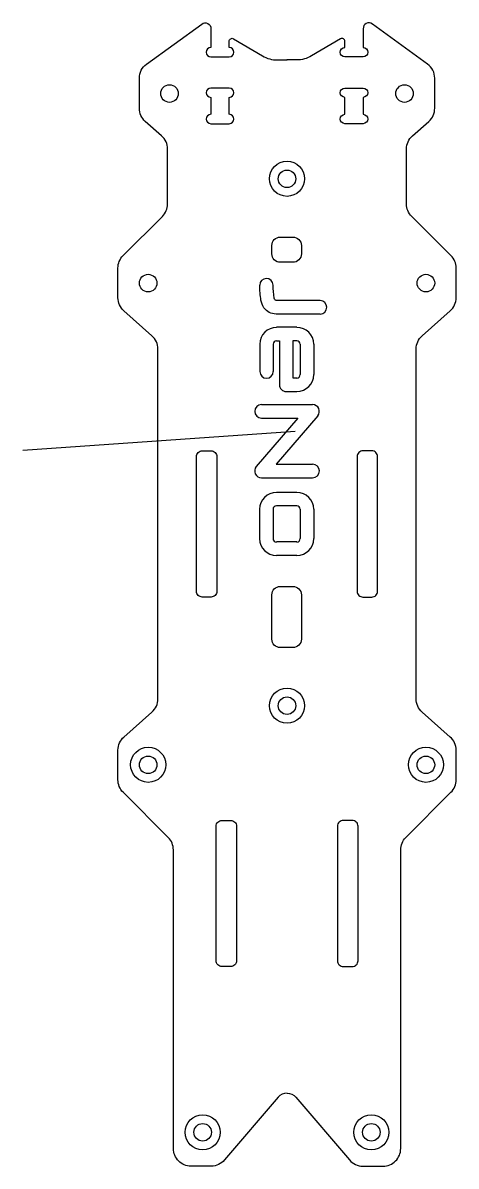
# Model space of a CAD drawing. Header units: millimetres. Extents: x 5 to 79, y 5 to 200.
import ezdxf

# ---------------------------------------------------------------- set-up
doc = ezdxf.new("R2010")
doc.units = ezdxf.units.MM
for name, color, linetype in [('COUNTERSINK', 7, 'Continuous'), ('CUT', 7, 'Continuous'), ('POCKET', 7, 'Continuous')]:
    doc.layers.add(name, color=color, linetype=linetype)

msp = doc.modelspace()

# ---------------------------------------------------------------- linework, layer by layer
at = {"layer": 'COUNTERSINK'}
for centre in [(50.13, 173.79), (50.13, 83.71), (26.41, 73.61), (73.86, 73.61), (35.72, 10.79), (64.54, 10.79)]:
    msp.add_circle(centre, 3, dxfattribs=at)
at = {"layer": 'CUT'}
msp.add_line((51.51, 130.58), (5, 127.35), dxfattribs=at)
for points in [[(50.13, 17.48, 0.219685), (48.61, 16.78), (39.47, 6.05, -0.219685), (37.19, 5), (33.72, 5, -0.414214), (30.72, 8), (30.72, 59.08, 0.198912), (29.84, 61.2), (22.13, 68.91, -0.198912), (21.25, 71.03), (21.25, 76.12, -0.214457), (22.26, 78.36), (27.06, 82.62, 0.214457), (28.07, 84.87), (28.07, 144.7, 0.214457), (27.06, 146.95), (22.26, 151.21, -0.214457), (21.25, 153.45), (21.25, 158.53, -0.198912), (22.13, 160.65), (28.84, 167.37, 0.198912), (29.72, 169.49), (29.72, 178.88, 0.214457), (28.71, 181.12), (25.9, 183.61, -0.214457), (24.9, 185.85), (24.9, 190.98, -0.240015), (26.13, 193.41), (35.55, 200.25, -0.612884), (37.13, 199.45), (37.13, 196.23, 1), (37.13, 194.63), (40.25, 194.63, 1), (40.25, 196.23), (40.25, 197.3, -0.58149), (41.01, 197.73), (45.94, 194.8, 0.134807), (48.49, 194.1), (50.15, 194.1)], [(50.13, 17.48, -0.219685), (51.66, 16.78), (60.8, 6.05, 0.219685), (63.08, 5), (66.55, 5, 0.414214), (69.55, 8), (69.55, 59.08, -0.198912), (70.43, 61.2), (78.14, 68.91, 0.198912), (79.02, 71.03), (79.02, 76.12, 0.214457), (78.01, 78.36), (73.21, 82.62, -0.214457), (72.2, 84.87), (72.2, 144.7, -0.214457), (73.21, 146.95), (78.01, 151.21, 0.214457), (79.02, 153.45), (79.02, 158.53, 0.198912), (78.14, 160.65), (71.43, 167.37, -0.198912), (70.55, 169.49), (70.55, 178.88, -0.214457), (71.56, 181.12), (74.36, 183.61, 0.214457), (75.37, 185.85), (75.37, 190.98, 0.240015), (74.14, 193.41), (64.72, 200.25, 0.612884), (63.13, 199.45), (63.13, 196.23, -1), (63.13, 194.63), (60.01, 194.63, -1), (60.01, 196.23), (60.01, 197.3, 0.58149), (59.26, 197.73), (54.33, 194.8, -0.134807), (51.78, 194.1), (50.11, 194.1)]]:
    msp.add_lwpolyline(points, format="xyb", dxfattribs=at)
for points in [[(40.25, 187.71, 1), (40.25, 189.31), (37.13, 189.31, 1), (37.13, 187.71), (37.13, 184.81, 1), (37.13, 183.21), (40.25, 183.21, 1), (40.25, 184.81)], [(60.01, 187.71, -1), (60.01, 189.31), (63.13, 189.31, -1), (63.13, 187.71), (63.13, 184.81, -1), (63.13, 183.21), (60.01, 183.21, -1), (60.01, 184.81)], [(35.65, 127.28), (37.15, 127.28, -0.414214), (38.15, 126.28), (38.15, 103.28, -0.414214), (37.15, 102.28), (35.65, 102.28, -0.414214), (34.65, 103.28), (34.65, 126.28, -0.414214)], [(64.61, 127.28), (63.11, 127.28, 0.414214), (62.11, 126.28), (62.11, 103.28, 0.414214), (63.11, 102.28), (64.61, 102.28, 0.414214), (65.61, 103.28), (65.61, 126.28, 0.414214)], [(39.01, 64.11), (40.51, 64.11, -0.414214), (41.51, 63.11), (41.51, 40.11, -0.414214), (40.51, 39.11), (39.01, 39.11, -0.414214), (38.01, 40.11), (38.01, 63.11, -0.414214)], [(61.26, 64.11), (59.76, 64.11, 0.414214), (58.76, 63.11), (58.76, 40.11, 0.414214), (59.76, 39.11), (61.26, 39.11, 0.414214), (62.26, 40.11), (62.26, 63.11, 0.414214)]]:
    msp.add_lwpolyline(points, format="xyb", close=True, dxfattribs=at)
for centre in [(30.05, 188.36), (70.21, 188.36), (50.13, 173.79), (26.41, 155.96), (73.86, 155.96), (50.13, 83.71), (26.41, 73.61), (73.86, 73.61), (35.72, 10.79), (64.54, 10.79)]:
    msp.add_circle(centre, 1.5, dxfattribs=at)
at = {"layer": 'POCKET'}
for p, q in [((51.81, 148.4), (48.35, 148.4)), ((45.47, 145.51), (45.47, 140.84)), ((47.77, 145.51), (47.77, 140.84)), ((52.38, 145.51), (52.38, 140.31)), ((54.69, 145.51), (54.69, 140.31)), ((45.5, 140.84), (45.47, 140.84)), ((45.76, 135.18), (54.51, 135.18)), ((55.38, 133.28), (48.27, 124.99)), ((48.27, 124.99), (54.51, 124.99)), ((51.81, 120.18), (48.32, 120.18)), ((45.43, 117.29), (45.43, 112.27)), ((47.74, 117.29), (47.74, 112.27)), ((51.81, 117.87), (48.32, 117.87)), ((52.38, 117.29), (52.38, 112.27)), ((54.69, 117.29), (54.69, 112.27)), ((51.81, 111.7), (48.32, 111.7)), ((51.81, 109.39), (48.32, 109.39))]:
    msp.add_line(p, q, dxfattribs=at)
for points in [[(48.98, 163.83), (51.14, 163.83, -0.414214), (52.58, 162.39), (52.58, 160.95, -0.414214), (51.14, 159.51), (48.98, 159.51, -0.414214), (47.54, 160.95), (47.54, 162.39, -0.414214)], [(48.98, 104.11), (51.14, 104.11, -0.414214), (52.58, 102.67), (52.58, 95.09, -0.414214), (51.14, 93.65), (48.98, 93.65, -0.414214), (47.54, 95.09), (47.54, 102.67, -0.414214)]]:
    msp.add_lwpolyline(points, format="xyb", close=True, dxfattribs=at)
for points in [[(55.78, 150.66), (48.27, 150.66, -0.245066), (46.19, 151.75, -0.113399), (45.68, 153.02, -0.037158), (45.46, 155.59, -0.049183)], [(55.78, 152.97), (48.27, 152.97, -0.245066), (48.08, 153.07, -0.113399), (47.95, 153.38, -0.037158), (47.77, 155.62)], [(48.35, 146.09), (48.83, 146.09), (48.83, 138.58, 0.414214), (49.98, 137.43), (51.81, 137.43)], [(45.76, 132.88), (52, 132.88), (44.88, 124.59, 0.640968), (45.76, 122.68), (54.51, 122.68)]]:
    msp.add_lwpolyline(points, format="xyb", dxfattribs=at)
msp.add_lwpolyline([(51.81, 146.09), (51.14, 146.09), (51.14, 139.74), (51.81, 139.74)], dxfattribs=at)
for centre, radius, start, end in [((46.61, 155.6), 1.15, 0.5299, 180.5299), ((55.78, 151.82), 1.15, 270, 90), ((48.35, 145.51), 2.88, 90, 180), ((51.81, 145.51), 2.88, 0, 90), ((48.35, 145.51), 0.577, 90, 180), ((51.81, 145.51), 0.577, 0, 90), ((46.64, 140.84), 1.14, 180, 0), ((51.81, 140.31), 2.88, 270, 0), ((51.81, 140.31), 0.577, 270, 0), ((45.76, 134.03), 1.15, 90, 270), ((54.51, 134.03), 1.15, 319.3657, 90), ((54.51, 123.84), 1.15, 270, 90), ((48.32, 117.29), 2.88, 90, 180), ((51.81, 117.29), 2.88, 0, 90), ((48.32, 117.29), 0.577, 90, 180), ((51.81, 117.29), 0.577, 0, 90), ((48.32, 112.27), 2.88, 180, 270), ((48.32, 112.27), 0.577, 180, 270), ((51.81, 112.27), 2.88, 270, 0), ((51.81, 112.27), 0.577, 270, 0)]:
    msp.add_arc(centre, radius, start, end, dxfattribs=at)

doc.saveas('drawing.dxf')
